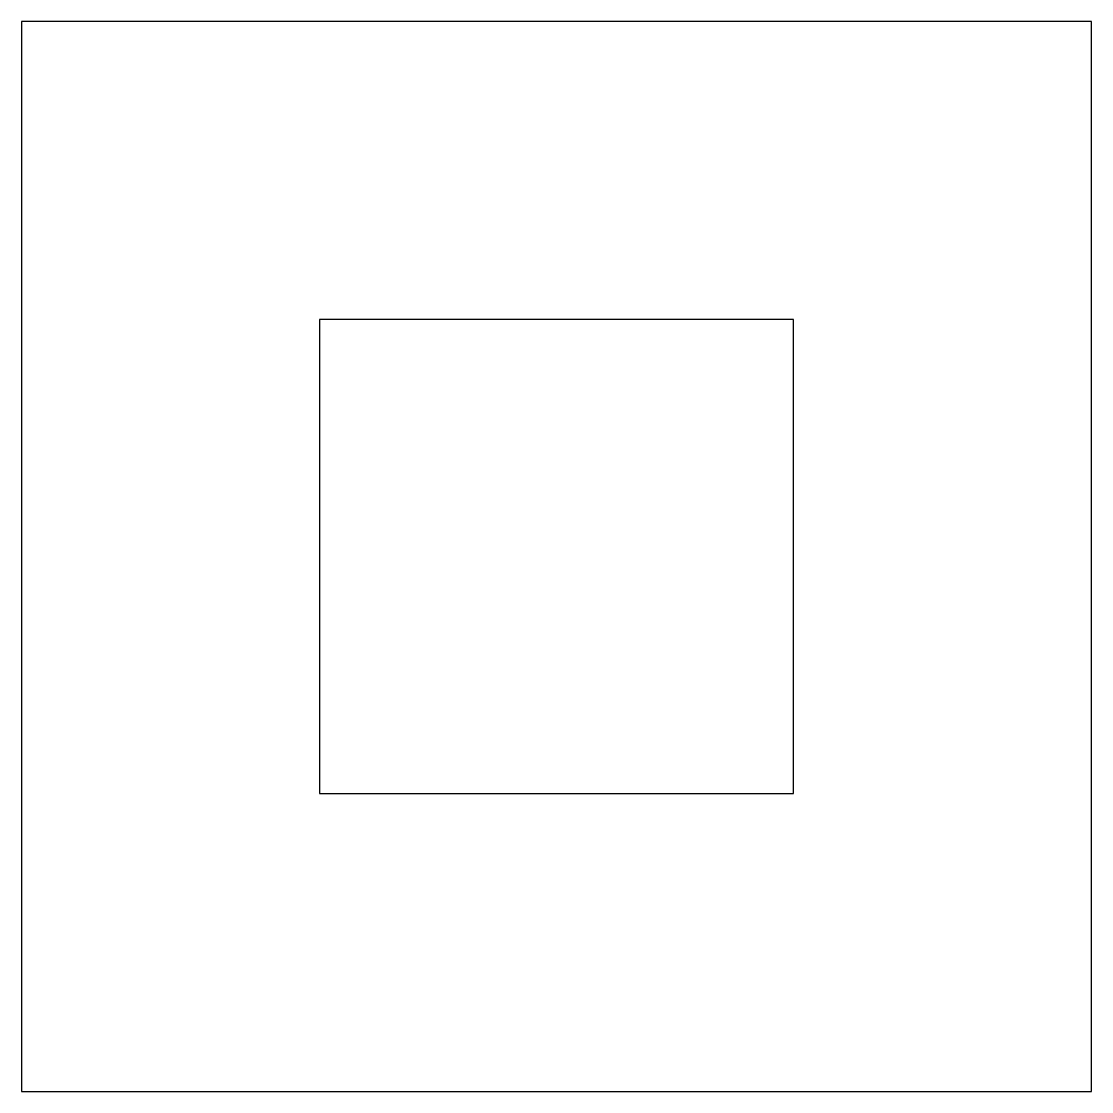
# Model space of a CAD drawing. Header units: millimetres. Extents: x 5.5 to 12.5, y -3.5 to 37.5.
# Drawn here: x 5.5 to 12.5, y -3.5 to 3.5 of the extents above.
import ezdxf

# ---------------------------------------------------------------- set-up
doc = ezdxf.new("R2010")
doc.units = ezdxf.units.MM

msp = doc.modelspace()

# ---------------------------------------------------------------- linework, layer by layer
for p, q in [((12.5, 3.5), (5.5, 3.5)), ((5.5, 3.5), (5.5, -3.5)), ((12.5, -3.5), (12.5, 3.5)), ((10.55, 1.55), (7.45, 1.55)), ((7.45, 1.55), (7.45, -1.55)), ((10.55, -1.55), (10.55, 1.55)), ((7.45, -1.55), (10.55, -1.55)), ((5.5, -3.5), (12.5, -3.5))]:
    msp.add_line(p, q)

doc.saveas('drawing.dxf')
